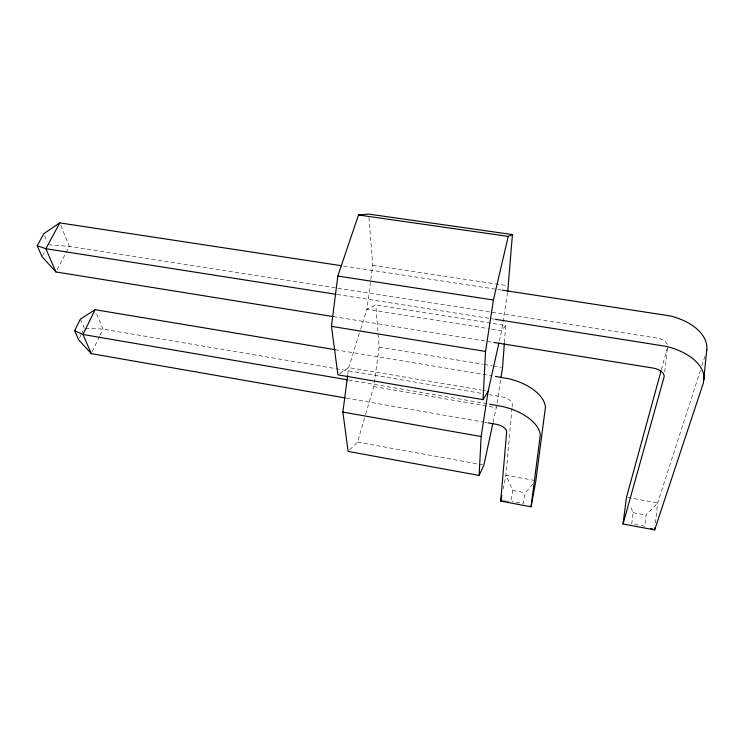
<?xml version="1.0" encoding="UTF-8"?>
<svg xmlns="http://www.w3.org/2000/svg" width="744" height="744" viewBox="0 0 744 744"><rect width="100%" height="100%" fill="white"/><g stroke="black" fill="none" stroke-linecap="round" stroke-linejoin="round"><path stroke-width="0.56" stroke-dasharray="3.72 2.79" d="M504.423 342.51L505.688 325.481L375.822 304.993L366.894 309.29L360.71 329.09M511.984 408.214L505.929 475.221L503.204 488.724M512.086 407.061L512.3 404.755A10.872 5.989 12 0 0 502.051 396.868L489.468 394.729M655.39 523.172L657.649 502.944L700.429 370.354M664.662 371.981L667.508 347.504M627.611 497.457L657.649 502.944L646.062 515.09L644.75 526.259L631.74 523.822L633.135 512.7L630.038 505.492M347.783 374.446L348.676 367.601L360.366 330.197M368.959 217.508L372.707 265.329L366.894 309.29L486.799 328.327M365.648 414.334L373.786 386.582L379.124 347.132L375.822 304.993M507.575 292.587L501.642 330.68L499.401 340.771M493.123 422.257L496.285 407.619L500.777 378.956M532.844 484.139L525.311 492.751L523.274 503.558L511.909 501.428M534.75 480.485L505.929 475.221L512.876 490.454L510.765 501.224L506.292 501.168M661.37 369.74L667.489 347.364M349.671 449.85L357.501 442.085L365.323 415.44M701.862 365.936L705.07 355.985M92.247 351.596L99.547 336.269M100.031 335.246L102.951 329.108L95.892 311.745M79.599 337.86L81.012 334.967M81.487 334.01L83.83 329.192M56.99 269.914L69.341 246.385L60.664 225.032M42.585 255.731L45.291 250.719M505.688 325.481L501.642 330.68L487.943 328.504M339.71 373.627L348.676 367.601L481.303 390.042M85.402 328.281L102.951 329.108L481.461 393.371M48.537 244.692L69.341 246.385L336.744 288.086M372.707 265.329L506.339 285.519M343.644 266.045L496.49 289.286M497.643 289.453L501.084 289.983M337.888 288.272L656.943 338.027A12.611 7.496 5.9 0 1 667.582 345.402M337.162 294.466L494.286 319.148M333.358 316.609L492.714 342.249M379.124 347.132L483.144 364.281M484.288 364.476L492.286 365.788M493.43 365.983L501.428 367.294M335.302 349.717L492.026 375.813M482.438 390.237L485.869 390.814M348.648 380.017L488.343 403.946M373.786 386.582L496.285 407.619M346.351 398.152L483.6 422.099M484.744 422.304L487.032 422.704M357.501 442.085L482.754 464.842M512.876 490.454L525.311 492.751M633.135 512.7L646.062 515.09M44.668 235.662L47.253 241.688M80.399 319.102L84.305 328.225"/><path stroke-width="1.12" d="M347.634 375.581L342.872 412.083L348.108 451.403L479.127 475.453L481.136 436.551L488.157 391.204L498.899 343.012M512.421 234.574L368.689 214.095L358.487 214.997L337.832 276.052L331.461 326.365L337.916 374.837L483.042 399.621L485.534 351.428L493.421 299.999L508.217 236.397L512.421 234.574L507.743 291.471M504.339 343.644L502.572 367.49L500.954 377.803M661.063 370.856L626.504 497.252L623.026 523.99L654.636 529.905L703.35 383.011L706.8 349.457A51.317 30.541 5.9 0 0 669.777 315.856L502.237 290.151M654.887 527.663L654.636 529.905L650.684 528.445M488.176 422.899L496.183 424.294A11.048 5.859 12.3 0 1 506.645 432.143L500.703 501.103L531.067 506.785L540.302 434.849A44.975 23.855 12.3 0 0 503.474 406.717L489.487 404.141M531.067 506.785L535.857 480.689L545.454 407.145A44.24 24.375 12 0 0 509.361 378.882L495.458 376.39M501.837 495.476L500.703 501.103L505.176 501.149M706.363 351.605L706.8 349.457M492.881 423.383L483.898 465.047L479.127 475.453M623.026 523.99L663.983 377.385A12.843 7.375 6.5 0 0 653.213 368.085L493.858 342.435M335.302 349.717L95.065 309.699L82.993 334.493L91.28 353.642L345.207 397.947M91.28 353.642L78.659 339.785L74.66 330.717L80.399 319.102L95.065 309.699M341.347 265.701L59.799 222.893L45.858 248.719L55.921 271.96L333.358 316.609M55.921 271.96L42.045 256.736L37.2 245.753L43.812 233.653L59.799 222.893M483.042 399.621L488.157 391.204M358.487 214.997L508.217 236.397M337.832 276.052L493.421 299.999M336.018 294.289L45.858 248.719L37.2 245.753M495.43 319.325L666.196 346.369A52.275 30.03 6.5 0 1 704.01 379.849M331.461 326.365L485.534 351.428M347.504 379.812L82.993 334.493L74.66 330.717M342.872 412.083L481.136 436.551"/></g></svg>
